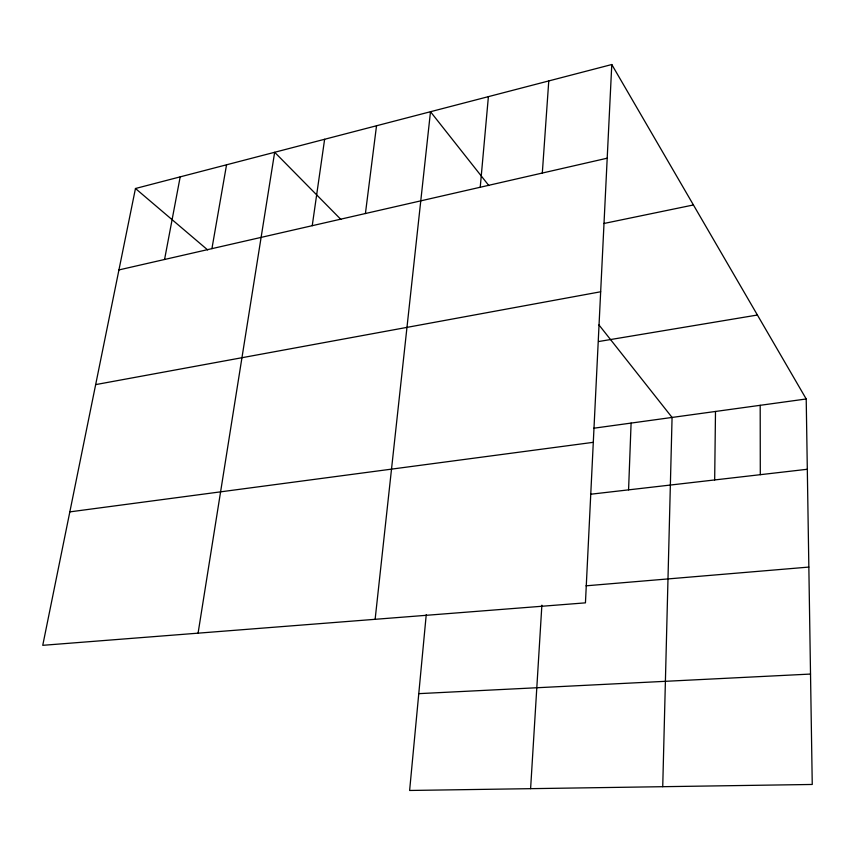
<?xml version="1.0" encoding="UTF-8"?>
<svg xmlns="http://www.w3.org/2000/svg" width="855" height="855" viewBox="0 0 855 855"><rect width="100%" height="100%" fill="white"/><g stroke="black" fill="none" stroke-linecap="round" stroke-linejoin="round"><path stroke-width="1.28" d="M714.673 479.944L715.496 411.469M662.732 786.696L672.073 417.443L598.97 324.932M628.575 489.862L631.097 423.086M611.785 64.531L585.44 602.85L42.75 645.322L135.464 188.506L611.785 64.531L806.212 398.975L812.25 784.463L409.62 790.469L426.239 614.67M530.602 788.663L541.878 605.169M542.316 173.041L548.771 80.936M480.232 187.245L488.397 96.647M375.131 619.309L430.493 111.716L488.857 185.578M365.416 213.526L376.521 125.771M312.235 225.699L324.622 139.28M198.082 633.17L274.669 152.275L340.889 219.436M211.922 248.645L226.554 164.801M164.566 259.482L180.191 176.867M118.941 269.924L607.2 158.196M603.651 223.54L693.426 204.965M95.664 384.611L600.67 291.769M598.724 341.519L757.412 315.025M593.798 428.216L806.212 398.975M69.832 511.878L593.295 442.324M590.559 494.243L807.312 469.267M585.985 585.825L808.851 567.079M418.779 693.651L810.519 674.061M135.464 188.506L207.658 249.917M760.191 405.313L760.298 474.685"/></g></svg>
